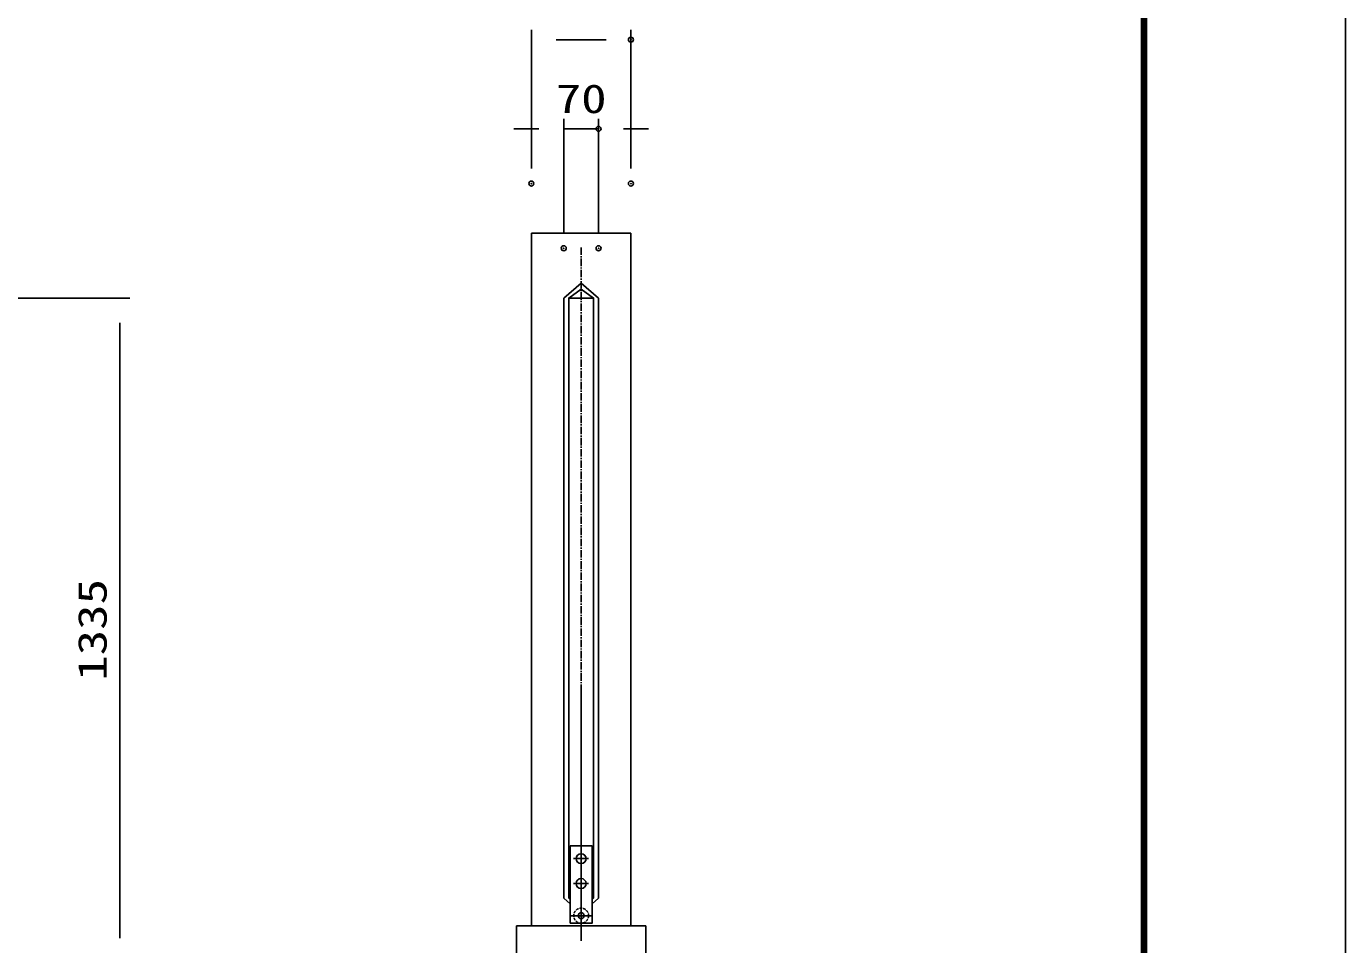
# Model space of a CAD drawing. Units: millimetres, scale not verified. Extents: x -5940 to 5940, y -4200 to 4200.
# Drawn here: x 3290 to 5940, y -97 to 1747 of the extents above; entities that cross this region are included whole.
import ezdxf
from ezdxf.enums import TextEntityAlignment as Align

# ---------------------------------------------------------------- set-up
doc = ezdxf.new("R2010")
doc.units = ezdxf.units.MM
doc.header["$LTSCALE"] = 20
doc.header["$PDMODE"] = 32
doc.header["$PDSIZE"] = 10
doc.linetypes.add('USER1', pattern=[0.375, 0.25, -0.125])
doc.linetypes.add('USER3', pattern=[1.125, 0.75, -0.125, 0.125, -0.125])
for name, color, linetype, lineweight in [('0-0_WAKU', 7, 'Continuous', 25), ('0-1_0', 7, 'Continuous', 25), ('0-2_1', 7, 'Continuous', 25)]:
    doc.layers.add(name, color=color, linetype=linetype, lineweight=lineweight)
doc.layers.add('0-6_DEFPOINTS', color=7, linetype='Continuous')
doc.styles.add('ＭＳ ゴシック', font='')
doc.styles.get('ＭＳ ゴシック').set_extended_font_data('MS Gothic')

msp = doc.modelspace()

# ---------------------------------------------------------------- linework, layer by layer
at = {"layer": '0-0_WAKU', "color": 3}
msp.add_lwpolyline([(-5940, 4200), (5940, 4200), (5940, -4200), (-5940, -4200)], close=True, dxfattribs=at)
at = {"layer": '0-0_WAKU'}
for points in [[(-5540, 3950), (5540, 3950), (5540, -3950), (-5540, -3950)], [(-5537.5, 3947.5), (5537.5, 3947.5), (5537.5, -3947.5), (-5537.5, -3947.5)], [(-5535, 3945), (5535, 3945), (5535, -3945), (-5535, -3945)], [(-5532.5, 3942.5), (5532.5, 3942.5), (5532.5, -3942.5), (-5532.5, -3942.5)], [(-5530, 3940), (5530, 3940), (5530, -3940), (-5530, -3940)]]:
    msp.add_lwpolyline(points, close=True, dxfattribs=at)
at = {"layer": '0-1_0', "color": 1}
for p, q in [((4304.57, 1461.2), (4304.57, 1740.01)), ((4504.57, 1461.2), (4504.57, 1740.01)), ((4369.57, 1331.2), (4369.57, 1561.01)), ((4439.57, 1331.2), (4439.57, 1561.01)), ((2329.26, 1201.2), (3497.9, 1201.2))]:
    msp.add_line(p, q, dxfattribs=at)
at = {"layer": '0-1_0', "color": 2}
for p, q in [((4354.57, 1720.01), (4454.57, 1720.01)), ((4319.57, 1541.01), (4269.57, 1541.01)), ((4369.57, 1541.01), (4439.57, 1541.01)), ((4489.57, 1541.01), (4539.57, 1541.01)), ((3477.9, 1151.2), (3477.9, -83.8))]:
    msp.add_line(p, q, dxfattribs=at)
at = {"layer": '0-1_0'}
for p, q in [((4382.57, 101.2), (4426.57, 101.2)), ((4389.57, 75.73), (4419.57, 75.73)), ((4389.57, 25.73), (4419.57, 25.73))]:
    msp.add_line(p, q, dxfattribs=at)
at = {"layer": '0-1_0', "color": 4}
for centre, radius in [((4404.57, 75.73), 10), ((4404.57, 25.73), 10), ((4404.57, -38.8), 6)]:
    msp.add_circle(centre, radius, dxfattribs=at)
at = {"layer": '0-1_0', "color": 4, "linetype": 'USER1'}
msp.add_circle((4404.57, -38.8), 15, dxfattribs=at)
at = {"layer": '0-2_1'}
for p, q in [((4504.57, 1331.2), (4304.57, 1331.2)), ((4304.57, 1331.2), (4304.57, -58.8)), ((4504.57, 1331.2), (4504.57, -58.8)), ((4404.57, 1231.2), (4369.57, 1201.2)), ((4404.57, 1231.2), (4439.57, 1201.2)), ((4369.57, 1201.2), (4369.57, -3.8)), ((4429.57, 1201.2), (4379.57, 1201.2)), ((4439.57, 1201.2), (4439.57, -3.8)), ((4382.57, 101.2), (4382.57, -53.8)), ((4382.57, -14.94), (4369.57, -3.8)), ((4382.57, -14.94), (4369.57, -3.8)), ((4379.57, -3.8), (4382.57, -5.94)), ((4379.57, -3.8), (4382.57, -5.94)), ((4382.57, -3.8), (4379.57, -3.8)), ((4429.57, -3.8), (4426.57, -5.94)), ((4426.57, -14.94), (4439.57, -3.8)), ((4429.57, -3.8), (4426.57, -3.8)), ((4429.57, -3.8), (4426.57, -5.94)), ((4426.57, -14.94), (4439.57, -3.8)), ((4426.57, -38.8), (4382.57, -38.8)), ((4274.57, -58.8), (4274.57, -133.8)), ((4534.57, -58.8), (4274.57, -58.8)), ((4534.57, -58.8), (4534.57, -133.8))]:
    msp.add_line(p, q, dxfattribs=at)
at = {"layer": '0-2_1', "color": 4, "linetype": 'USER3'}
for p in [(4404.57, 1302.9), (4404.57, 413.45)]:
    msp.add_line(p, (4404.57, -89.15), dxfattribs=at)
at = {"layer": '0-2_1'}
for points in [[(4404.57, 1219), (4379.57, 1201.2), (4379.57, -3.8)], [(4404.57, 1219), (4429.57, 1201.2), (4429.57, -3.8)], [(4426.57, 101.2), (4426.57, -53.8), (4382.57, -53.8)]]:
    msp.add_lwpolyline(points, dxfattribs=at)
at = {"layer": '0-6_DEFPOINTS'}
for p in [(4504.57, 1720.01), (4439.57, 1541.01), (4304.57, 1431.2), (4504.57, 1431.2), (4369.57, 1301.2), (4439.57, 1301.2)]:
    msp.add_point(p, dxfattribs=at)

# ---------------------------------------------------------------- texts
at = {"layer": '0-1_0', "color": 3, "style": 'ＭＳ ゴシック', "width": 1.3}
msp.add_text('70', height=57.77, dxfattribs=at).set_placement((4353.54, 1555.28), align=Align.BOTTOM_LEFT)
msp.add_text('1335', height=57.77, rotation=90, dxfattribs=at).set_placement((3469, 432.91), align=Align.BOTTOM_LEFT)

doc.saveas('drawing.dxf')
